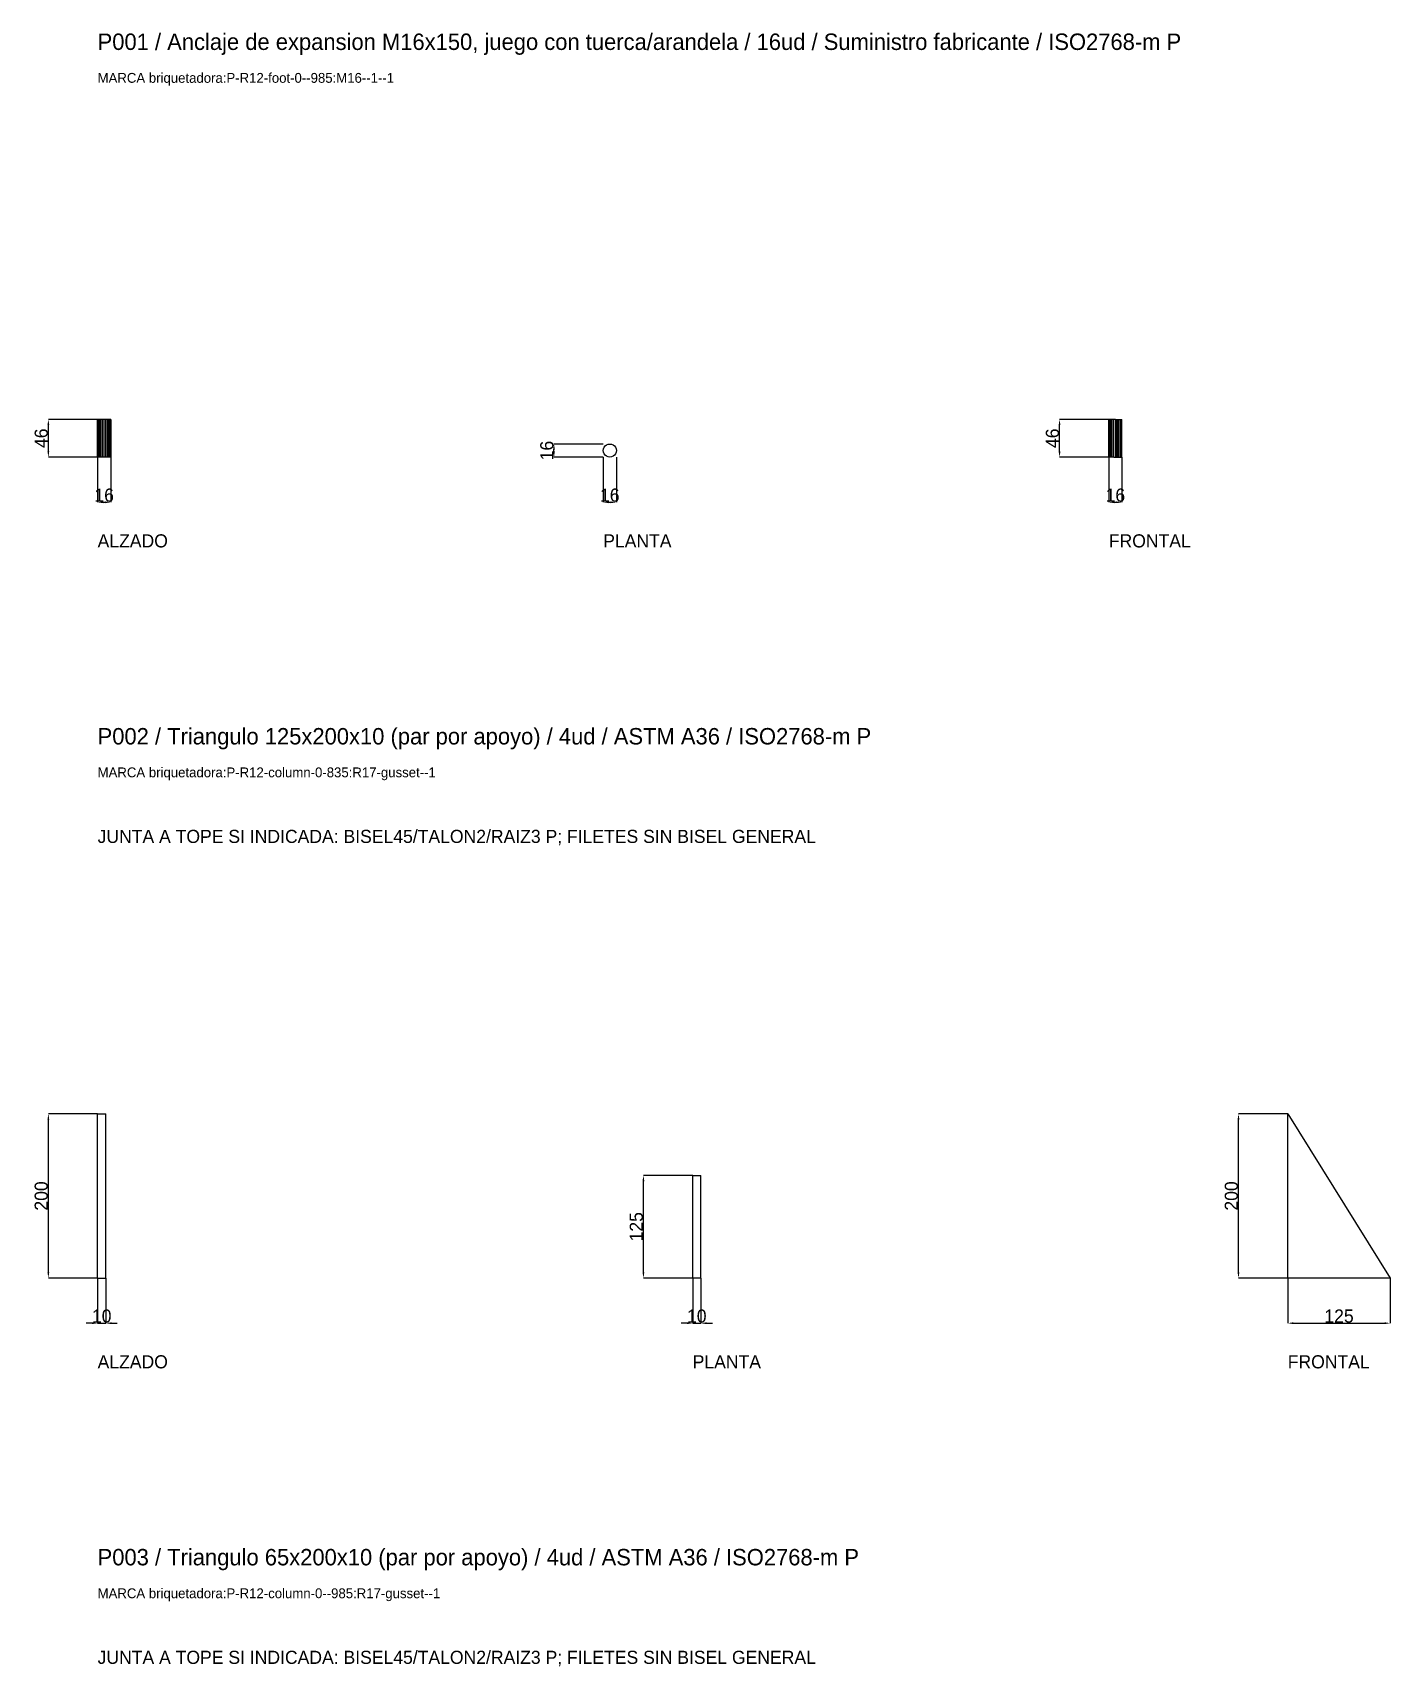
# Model space of a CAD drawing. Header units: millimetres. Extents: x -79 to 41330, y -75911 to 371.
# Drawn here: x -79 to 1575, y -1619 to 371 of the extents above; entities that cross this region are included whole.
import ezdxf

# ---------------------------------------------------------------- set-up
doc = ezdxf.new("R2010")
doc.units = ezdxf.units.MM
for name, color, linetype in [('R17_COTAS_P', 1, 'Continuous'), ('R17_PIEZAS_P', 3, 'Continuous'), ('R17_TEXTOS', 7, 'Continuous')]:
    doc.layers.add(name, color=color, linetype=linetype)
doc.dimstyles.get("Standard").update_dxf_attribs({"dimtxt": 2.5, "dimasz": 2.5, "dimexe": 1.25, "dimexo": 0.625, "dimtad": 1, "dimcen": 2.5, "dimazin": 3, "dimtfac": 1, "dimtmove": 0, "dimatfit": 3})

# ---------------------------------------------------------------- blocks, each defined once
blk = doc.blocks.new('_CLOSEDFILLED')
at = {"color": 0, "linetype": 'BYBLOCK'}
blk.add_solid([(-1, 0.16), (0, 0), (-1, -0.16)], dxfattribs=at)
blk = doc.blocks.new('*D1')
for p, q in [((0, -146), (0, -201)), ((16, -146), (16, -201)), ((7, -201), (9, -201))]:
    blk.add_line(p, q)
at = {"layer": 'Defpoints'}
for p in [(0, -146), (16, -146), (0, -201)]:
    blk.add_point(p, dxfattribs=at)
at = {"layer": 'R17_COTAS_P', "xscale": 7, "yscale": 7, "rotation": 180}
blk.add_blockref('_CLOSEDFILLED', (0, -201), dxfattribs=at)
at = {"layer": 'R17_COTAS_P', "xscale": 7, "yscale": 7}
blk.add_blockref('_CLOSEDFILLED', (16, -201), dxfattribs=at)
at = {"layer": 'R17_COTAS_P', "insert": (8, -192.375), "char_height": 16, "attachment_point": 5}
blk.add_mtext('16', dxfattribs=at)
blk = doc.blocks.new('*D2')
for p, q in [((0, -100), (-60, -100)), ((-60, -139), (-60, -107)), ((0, -146), (-60, -146))]:
    blk.add_line(p, q)
at = {"layer": 'Defpoints'}
for p in [(0, -100), (-60, -146), (0, -146)]:
    blk.add_point(p, dxfattribs=at)
at = {"layer": 'R17_COTAS_P', "xscale": 7, "yscale": 7}
for p, rotation in [((-60, -100), 90), ((-60, -146), 270)]:
    blk.add_blockref('_CLOSEDFILLED', p, dxfattribs=dict(at, rotation=rotation))
at = {"layer": 'R17_COTAS_P', "insert": (-68.625, -123), "char_height": 16, "attachment_point": 5, "rotation": 90}
blk.add_mtext('46', dxfattribs=at)
blk = doc.blocks.new('*D3')
for p, q in [((616, -146), (616, -201)), ((632, -146), (632, -201)), ((623, -201), (625, -201))]:
    blk.add_line(p, q)
at = {"layer": 'Defpoints'}
for p in [(616, -146), (632, -146), (616, -201)]:
    blk.add_point(p, dxfattribs=at)
at = {"layer": 'R17_COTAS_P', "xscale": 7, "yscale": 7, "rotation": 180}
blk.add_blockref('_CLOSEDFILLED', (616, -201), dxfattribs=at)
at = {"layer": 'R17_COTAS_P', "xscale": 7, "yscale": 7}
blk.add_blockref('_CLOSEDFILLED', (632, -201), dxfattribs=at)
at = {"layer": 'R17_COTAS_P', "insert": (624, -192.375), "char_height": 16, "attachment_point": 5}
blk.add_mtext('16', dxfattribs=at)
blk = doc.blocks.new('*D4')
for p, q in [((616, -130), (556, -130)), ((556, -139), (556, -137)), ((616, -146), (556, -146))]:
    blk.add_line(p, q)
at = {"layer": 'Defpoints'}
for p in [(616, -130), (556, -146), (616, -146)]:
    blk.add_point(p, dxfattribs=at)
at = {"layer": 'R17_COTAS_P', "xscale": 7, "yscale": 7}
for p, rotation in [((556, -130), 90), ((556, -146), 270)]:
    blk.add_blockref('_CLOSEDFILLED', p, dxfattribs=dict(at, rotation=rotation))
at = {"layer": 'R17_COTAS_P', "insert": (547.375, -138), "char_height": 16, "attachment_point": 5, "rotation": 90}
blk.add_mtext('16', dxfattribs=at)
blk = doc.blocks.new('*D5')
for p, q in [((1232, -146), (1232, -201)), ((1248, -146), (1248, -201)), ((1239, -201), (1241, -201))]:
    blk.add_line(p, q)
at = {"layer": 'Defpoints'}
for p in [(1232, -146), (1248, -146), (1232, -201)]:
    blk.add_point(p, dxfattribs=at)
at = {"layer": 'R17_COTAS_P', "xscale": 7, "yscale": 7, "rotation": 180}
blk.add_blockref('_CLOSEDFILLED', (1232, -201), dxfattribs=at)
at = {"layer": 'R17_COTAS_P', "xscale": 7, "yscale": 7}
blk.add_blockref('_CLOSEDFILLED', (1248, -201), dxfattribs=at)
at = {"layer": 'R17_COTAS_P', "insert": (1240, -192.375), "char_height": 16, "attachment_point": 5}
blk.add_mtext('16', dxfattribs=at)
blk = doc.blocks.new('*D6')
for p, q in [((1232, -100), (1172, -100)), ((1172, -139), (1172, -107)), ((1232, -146), (1172, -146))]:
    blk.add_line(p, q)
at = {"layer": 'Defpoints'}
for p in [(1232, -100), (1172, -146), (1232, -146)]:
    blk.add_point(p, dxfattribs=at)
at = {"layer": 'R17_COTAS_P', "xscale": 7, "yscale": 7}
for p, rotation in [((1172, -100), 90), ((1172, -146), 270)]:
    blk.add_blockref('_CLOSEDFILLED', p, dxfattribs=dict(at, rotation=rotation))
at = {"layer": 'R17_COTAS_P', "insert": (1163.375, -123), "char_height": 16, "attachment_point": 5, "rotation": 90}
blk.add_mtext('46', dxfattribs=at)
blk = doc.blocks.new('*D7')
for p, q in [((0, -1146), (0, -1201)), ((10, -1146), (10, -1201)), ((-7, -1201), (-14, -1201)), ((0, -1201), (10, -1201)), ((17, -1201), (24, -1201))]:
    blk.add_line(p, q)
at = {"layer": 'Defpoints'}
for p in [(0, -1146), (10, -1146), (0, -1201)]:
    blk.add_point(p, dxfattribs=at)
at = {"layer": 'R17_COTAS_P', "xscale": 7, "yscale": 7}
blk.add_blockref('_CLOSEDFILLED', (0, -1201), dxfattribs=at)
at = {"layer": 'R17_COTAS_P', "xscale": 7, "yscale": 7, "rotation": 180}
blk.add_blockref('_CLOSEDFILLED', (10, -1201), dxfattribs=at)
at = {"layer": 'R17_COTAS_P', "insert": (5, -1192.375), "char_height": 16, "attachment_point": 5}
blk.add_mtext('10', dxfattribs=at)
blk = doc.blocks.new('*D8')
for p, q in [((0, -946), (-60, -946)), ((-60, -1139), (-60, -953)), ((0, -1146), (-60, -1146))]:
    blk.add_line(p, q)
at = {"layer": 'Defpoints'}
for p in [(0, -946), (-60, -1146), (0, -1146)]:
    blk.add_point(p, dxfattribs=at)
at = {"layer": 'R17_COTAS_P', "xscale": 7, "yscale": 7}
for p, rotation in [((-60, -946), 90), ((-60, -1146), 270)]:
    blk.add_blockref('_CLOSEDFILLED', p, dxfattribs=dict(at, rotation=rotation))
at = {"layer": 'R17_COTAS_P', "insert": (-68.625, -1046), "char_height": 16, "attachment_point": 5, "rotation": 90}
blk.add_mtext('200', dxfattribs=at)
blk = doc.blocks.new('*D9')
for p, q in [((725, -1146), (725, -1201)), ((735, -1146), (735, -1201)), ((718, -1201), (711, -1201)), ((725, -1201), (735, -1201)), ((742, -1201), (749, -1201))]:
    blk.add_line(p, q)
at = {"layer": 'Defpoints'}
for p in [(725, -1146), (735, -1146), (725, -1201)]:
    blk.add_point(p, dxfattribs=at)
at = {"layer": 'R17_COTAS_P', "xscale": 7, "yscale": 7}
blk.add_blockref('_CLOSEDFILLED', (725, -1201), dxfattribs=at)
at = {"layer": 'R17_COTAS_P', "xscale": 7, "yscale": 7, "rotation": 180}
blk.add_blockref('_CLOSEDFILLED', (735, -1201), dxfattribs=at)
at = {"layer": 'R17_COTAS_P', "insert": (730, -1192.375), "char_height": 16, "attachment_point": 5}
blk.add_mtext('10', dxfattribs=at)
blk = doc.blocks.new('*D10')
for p, q in [((725, -1021), (665, -1021)), ((665, -1139), (665, -1028)), ((725, -1146), (665, -1146))]:
    blk.add_line(p, q)
at = {"layer": 'Defpoints'}
for p in [(725, -1021), (665, -1146), (725, -1146)]:
    blk.add_point(p, dxfattribs=at)
at = {"layer": 'R17_COTAS_P', "xscale": 7, "yscale": 7}
for p, rotation in [((665, -1021), 90), ((665, -1146), 270)]:
    blk.add_blockref('_CLOSEDFILLED', p, dxfattribs=dict(at, rotation=rotation))
at = {"layer": 'R17_COTAS_P', "insert": (656.375, -1083.5), "char_height": 16, "attachment_point": 5, "rotation": 90}
blk.add_mtext('125', dxfattribs=at)
blk = doc.blocks.new('*D11')
for p, q in [((1450, -1146), (1450, -1201)), ((1575, -1146), (1575, -1201)), ((1457, -1201), (1568, -1201))]:
    blk.add_line(p, q)
at = {"layer": 'Defpoints'}
for p in [(1450, -1146), (1575, -1146), (1450, -1201)]:
    blk.add_point(p, dxfattribs=at)
at = {"layer": 'R17_COTAS_P', "xscale": 7, "yscale": 7, "rotation": 180}
blk.add_blockref('_CLOSEDFILLED', (1450, -1201), dxfattribs=at)
at = {"layer": 'R17_COTAS_P', "xscale": 7, "yscale": 7}
blk.add_blockref('_CLOSEDFILLED', (1575, -1201), dxfattribs=at)
at = {"layer": 'R17_COTAS_P', "insert": (1512.5, -1192.375), "char_height": 16, "attachment_point": 5}
blk.add_mtext('125', dxfattribs=at)
blk = doc.blocks.new('*D12')
for p, q in [((1450, -946), (1390, -946)), ((1390, -1139), (1390, -953)), ((1450, -1146), (1390, -1146))]:
    blk.add_line(p, q)
at = {"layer": 'Defpoints'}
for p in [(1450, -946), (1390, -1146), (1450, -1146)]:
    blk.add_point(p, dxfattribs=at)
at = {"layer": 'R17_COTAS_P', "xscale": 7, "yscale": 7}
for p, rotation in [((1390, -946), 90), ((1390, -1146), 270)]:
    blk.add_blockref('_CLOSEDFILLED', p, dxfattribs=dict(at, rotation=rotation))
at = {"layer": 'R17_COTAS_P', "insert": (1381.375, -1046), "char_height": 16, "attachment_point": 5, "rotation": 90}
blk.add_mtext('200', dxfattribs=at)

msp = doc.modelspace()

# ---------------------------------------------------------------- linework, layer by layer
at = {"layer": 'R17_PIEZAS_P'}
for p, q in [((0.273, -100), (0, -100)), ((0, -146), (0, -100)), ((1.072, -100), (0.273, -100)), ((0.273, -146), (0.273, -100)), ((2.343, -100), (1.072, -100)), ((1.072, -146), (1.072, -100)), ((4, -100), (2.343, -100)), ((2.343, -146), (2.343, -100)), ((5.929, -100), (4, -100)), ((4, -146), (4, -100)), ((8, -100), (5.929, -100)), ((5.929, -146), (5.929, -100)), ((10.071, -100), (8, -100)), ((8, -146), (8, -100)), ((12, -100), (10.071, -100)), ((10.071, -146), (10.071, -100)), ((13.657, -100), (12, -100)), ((12, -146), (12, -100)), ((14.928, -100), (13.657, -100)), ((13.657, -146), (13.657, -100)), ((15.727, -100), (14.928, -100)), ((14.928, -146), (14.928, -100)), ((16, -100), (15.727, -100)), ((15.727, -146), (15.727, -100)), ((16, -100), (16, -146)), ((1232.273, -100), (1232, -100)), ((1232, -146), (1232, -100)), ((1233.072, -100), (1232.273, -100)), ((1232.273, -146), (1232.273, -100)), ((1234.343, -100), (1233.072, -100)), ((1233.072, -146), (1233.072, -100)), ((1236, -100), (1234.343, -100)), ((1234.343, -146), (1234.343, -100)), ((1237.929, -100), (1236, -100)), ((1236, -146), (1236, -100)), ((1240, -100), (1237.929, -100)), ((1237.929, -146), (1237.929, -100)), ((1240, -100), (1242.071, -100)), ((1240, -100), (1240, -146)), ((1242.071, -100), (1244, -100)), ((1242.071, -146), (1242.071, -100)), ((1244, -100), (1245.657, -100)), ((1244, -146), (1244, -100)), ((1245.657, -100), (1246.928, -100)), ((1245.657, -146), (1245.657, -100)), ((1246.928, -100), (1247.727, -100)), ((1246.928, -146), (1246.928, -100)), ((1247.727, -100), (1248, -100)), ((1247.727, -146), (1247.727, -100)), ((1248, -146), (1248, -100)), ((616, -138), (616.273, -135.929)), ((616.273, -140.071), (616, -138)), ((616.273, -135.929), (617.072, -134)), ((617.072, -134), (618.343, -132.343)), ((618.343, -132.343), (620, -131.072)), ((620, -131.072), (621.929, -130.273)), ((621.929, -130.273), (624, -130)), ((624, -130), (626.071, -130.273)), ((626.071, -130.273), (628, -131.072)), ((628, -131.072), (629.657, -132.343)), ((629.657, -132.343), (630.928, -134)), ((630.928, -134), (631.727, -135.929)), ((631.727, -135.929), (632, -138)), ((632, -138), (631.727, -140.071)), ((0.273, -146), (0, -146)), ((1.072, -146), (0.273, -146)), ((2.343, -146), (1.072, -146)), ((4, -146), (2.343, -146)), ((5.929, -146), (4, -146)), ((8, -146), (5.929, -146)), ((10.071, -146), (8, -146)), ((12, -146), (10.071, -146)), ((13.657, -146), (12, -146)), ((14.928, -146), (13.657, -146)), ((15.727, -146), (14.928, -146)), ((15.727, -146), (16, -146)), ((617.072, -142), (616.273, -140.071)), ((618.343, -143.657), (617.072, -142)), ((620, -144.928), (618.343, -143.657)), ((621.929, -145.727), (620, -144.928)), ((624, -146), (621.929, -145.727)), ((626.071, -145.727), (624, -146)), ((628, -144.928), (626.071, -145.727)), ((629.657, -143.657), (628, -144.928)), ((630.928, -142), (629.657, -143.657)), ((631.727, -140.071), (630.928, -142)), ((1232.273, -146), (1232, -146)), ((1233.072, -146), (1232.273, -146)), ((1234.343, -146), (1233.072, -146)), ((1236, -146), (1234.343, -146)), ((1237.929, -146), (1236, -146)), ((1237.929, -146), (1240, -146)), ((1240, -146), (1242.071, -146)), ((1242.071, -146), (1244, -146)), ((1244, -146), (1245.657, -146)), ((1245.657, -146), (1246.928, -146)), ((1246.928, -146), (1247.727, -146)), ((1247.727, -146), (1248, -146)), ((0, -1146), (0, -946)), ((0, -946), (10, -946)), ((10, -1146), (10, -946)), ((1450, -1146), (1450, -946)), ((1450, -946), (1575, -1146)), ((725, -1146), (725, -1021)), ((725, -1021), (735, -1021)), ((735, -1146), (735, -1021)), ((0, -1146), (10, -1146)), ((735, -1146), (725, -1146)), ((1575, -1146), (1450, -1146))]:
    msp.add_line(p, q, dxfattribs=at)

# ---------------------------------------------------------------- texts
at = {"layer": 'R17_TEXTOS'}
for s, height, p in [('P001 / Anclaje de expansion M16x150, juego con tuerca/arandela / 16ud / Suministro fabricante / ISO2768-m P', 20, (0, 350)), ('MARCA briquetadora:P-R12-foot-0--985:M16--1--1', 12, (0, 310)), ('ALZADO', 16, (0, -256)), ('PLANTA', 16, (616, -256)), ('FRONTAL', 16, (1232, -256)), ('P002 / Triangulo 125x200x10 (par por apoyo) / 4ud / ASTM A36 / ISO2768-m P', 20, (0, -496)), ('MARCA briquetadora:P-R12-column-0-835:R17-gusset--1', 12, (0, -536)), ('JUNTA A TOPE SI INDICADA: BISEL45/TALON2/RAIZ3 P; FILETES SIN BISEL GENERAL', 16, (0, -616)), ('ALZADO', 16, (0, -1256)), ('PLANTA', 16, (725, -1256)), ('FRONTAL', 16, (1450, -1256)), ('P003 / Triangulo 65x200x10 (par por apoyo) / 4ud / ASTM A36 / ISO2768-m P', 20, (0, -1496)), ('MARCA briquetadora:P-R12-column-0--985:R17-gusset--1', 12, (0, -1536)), ('JUNTA A TOPE SI INDICADA: BISEL45/TALON2/RAIZ3 P; FILETES SIN BISEL GENERAL', 16, (0, -1616))]:
    msp.add_text(s, height=height, dxfattribs=at).set_placement(p)

# ---------------------------------------------------------------- dimensions: what is measured, and where the dimension line sits
at = {"layer": 'R17_COTAS_P'}
for base, p1, p2, picture, middle in [((-60, -146), (0, -146), (0, -100), '*D2', (-68.625, -123)), ((1172, -146), (1232, -146), (1232, -100), '*D6', (1163.375, -123)), ((556, -146), (616, -146), (616, -130), '*D4', (547.375, -138)), ((-60, -1146), (0, -1146), (0, -946), '*D8', (-68.625, -1046)), ((1390, -1146), (1450, -1146), (1450, -946), '*D12', (1381.375, -1046)), ((665, -1146), (725, -1146), (725, -1021), '*D10', (656.375, -1083.5))]:
    dim = msp.add_linear_dim(base=base, p1=p1, p2=p2, angle=90, dimstyle='Standard', override={"dimtxt": 16, "dimasz": 7, "dimtad": 1, "dimdec": 2}, dxfattribs=at)
    dim.commit()
    dim.dimension.update_dxf_attribs({"geometry": picture, "text_midpoint": middle})
for base, p1, p2, picture, middle in [((0, -201), (0, -146), (16, -146), '*D1', (8, -192.375)), ((616, -201), (616, -146), (632, -146), '*D3', (624, -192.375)), ((1232, -201), (1232, -146), (1248, -146), '*D5', (1240, -192.375)), ((0, -1201), (0, -1146), (10, -1146), '*D7', (5, -1192.375)), ((725, -1201), (725, -1146), (735, -1146), '*D9', (730, -1192.375)), ((1450, -1201), (1450, -1146), (1575, -1146), '*D11', (1512.5, -1192.375))]:
    dim = msp.add_linear_dim(base=base, p1=p1, p2=p2, dimstyle='Standard', override={"dimtxt": 16, "dimasz": 7, "dimtad": 1, "dimdec": 2}, dxfattribs=at)
    dim.commit()
    dim.dimension.update_dxf_attribs({"geometry": picture, "text_midpoint": middle})

doc.saveas('drawing.dxf')
